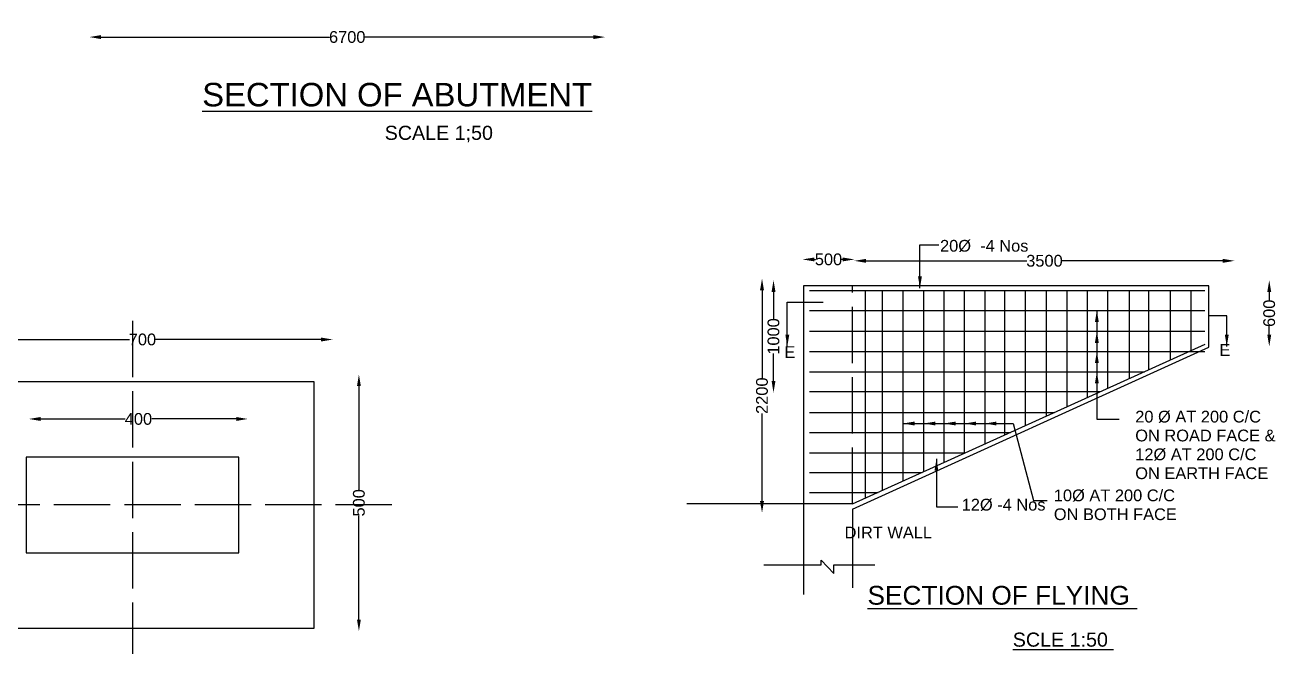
# Model space of a CAD drawing. Header units: millimetres. Extents: x 5124 to 2361568, y 2311 to 44333890.
# Drawn here: x 2356620 to 2359286, y 44330563 to 44331903 of the extents above; entities that cross this region are included whole.
import ezdxf

# ---------------------------------------------------------------- set-up
doc = ezdxf.new("R2010")
doc.units = ezdxf.units.MM
doc.header["$MEASUREMENT"] = 0
doc.linetypes.add('ACAD_ISO02W100', pattern=[15, 12, -3])
doc.layers.add('DRAWING', color=2, linetype='Continuous')
doc.layers.add('TEXT', color=7, linetype='Continuous')
doc.styles.get("Standard").update_dxf_attribs({"font": 'arial.ttf', "height": 25})
doc.dimstyles.get("Standard").update_dxf_attribs({"dimtxt": 25, "dimasz": 25, "dimexe": 0.18, "dimexo": 0.0625, "dimgap": 0.09, "dimtad": 0, "dimdec": 0, "dimzin": 0, "dimdsep": 46, "dimtxsty": 'Standard', "dimcen": 0.09, "dimse1": 1, "dimse2": 1, "dimadec": 0, "dimazin": 0, "dimtfac": 1, "dimtdec": 0, "dimtofl": 0, "dimtmove": 0, "dimatfit": 3, "dimfxl": 1, "dimtolj": 1, "dimtzin": 0, "dimarcsym": 0})

# ---------------------------------------------------------------- blocks, each defined once
blk = doc.blocks.new('*D152')
at = {"layer": 'Defpoints', "color": 0, "transparency": 16777216}
for p in [(2356756.8, 44331902.6), (2357855.4, 44331902.6), (2357855.4, 44331877)]:
    blk.add_point(p, dxfattribs=at)
at = {"layer": 'TEXT', "color": 0, "lineweight": -2, "transparency": 16777216}
for p, q in [((2356781.8, 44331877), (2357268.6, 44331877)), ((2357830.4, 44331877), (2357343.5, 44331877))]:
    blk.add_line(p, q, dxfattribs=at)
at = {"layer": 'TEXT', "color": 0, "transparency": 16777216}
for points in [[(2356781.8, 44331881.2), (2356781.8, 44331872.8), (2356756.8, 44331877)], [(2357830.4, 44331881.2), (2357830.4, 44331872.8), (2357855.4, 44331877)]]:
    blk.add_solid(points, dxfattribs=at)
at = {"layer": 'TEXT', "color": 0, "transparency": 16777216, "insert": (2357306.1, 44331877), "char_height": 25, "attachment_point": 5}
blk.add_mtext('\\A1;6700', dxfattribs=at)
blk = doc.blocks.new('*D176')
at = {"layer": 'Defpoints', "color": 0, "transparency": 16777216}
for p in [(2356464.4, 44331225.3), (2357275.5, 44331232.9), (2357275.5, 44331232.9)]:
    blk.add_point(p, dxfattribs=at)
at = {"layer": 'TEXT', "color": 0, "lineweight": -2, "transparency": 16777216}
for p, q in [((2356489.4, 44331232.9), (2356842.4, 44331232.9)), ((2357250.5, 44331232.9), (2356897.5, 44331232.9))]:
    blk.add_line(p, q, dxfattribs=at)
at = {"layer": 'TEXT', "color": 0, "transparency": 16777216}
for points in [[(2356489.4, 44331237), (2356489.4, 44331228.7), (2356464.4, 44331232.9)], [(2357250.5, 44331237), (2357250.5, 44331228.7), (2357275.5, 44331232.9)]]:
    blk.add_solid(points, dxfattribs=at)
at = {"layer": 'TEXT', "color": 0, "transparency": 16777216, "insert": (2356869.9, 44331232.9), "char_height": 25, "attachment_point": 5}
blk.add_mtext('\\A1;700', dxfattribs=at)
blk = doc.blocks.new('*D177')
at = {"layer": 'Defpoints', "color": 0, "transparency": 16777216}
for p in [(2356628.2, 44331068), (2357094.6, 44331063.7), (2357094.6, 44331063.7)]:
    blk.add_point(p, dxfattribs=at)
at = {"layer": 'TEXT', "color": 0, "lineweight": -2, "transparency": 16777216}
for p, q in [((2356653.2, 44331063.7), (2356833.2, 44331063.7)), ((2357069.6, 44331063.7), (2356889.6, 44331063.7))]:
    blk.add_line(p, q, dxfattribs=at)
at = {"layer": 'TEXT', "color": 0, "transparency": 16777216}
for points in [[(2356653.2, 44331067.9), (2356653.2, 44331059.5), (2356628.2, 44331063.7)], [(2357069.6, 44331067.9), (2357069.6, 44331059.5), (2357094.6, 44331063.7)]]:
    blk.add_solid(points, dxfattribs=at)
at = {"layer": 'TEXT', "color": 0, "transparency": 16777216, "insert": (2356861.4, 44331063.7), "char_height": 25, "attachment_point": 5}
blk.add_mtext('\\A1;400', dxfattribs=at)
blk = doc.blocks.new('*D179')
at = {"layer": 'Defpoints', "color": 0, "transparency": 16777216}
for p in [(2357327.5, 44331158.6), (2357331, 44330611.6), (2357331, 44330611.6)]:
    blk.add_point(p, dxfattribs=at)
at = {"layer": 'TEXT', "color": 0, "lineweight": -2, "transparency": 16777216}
for p, q in [((2357331, 44331133.6), (2357331, 44330912.7)), ((2357331, 44330636.6), (2357331, 44330857.4))]:
    blk.add_line(p, q, dxfattribs=at)
at = {"layer": 'TEXT', "color": 0, "transparency": 16777216}
for points in [[(2357326.9, 44331133.6), (2357335.2, 44331133.6), (2357331, 44331158.6)], [(2357326.9, 44330636.6), (2357335.2, 44330636.6), (2357331, 44330611.6)]]:
    blk.add_solid(points, dxfattribs=at)
at = {"layer": 'TEXT', "color": 0, "transparency": 16777216, "insert": (2357331, 44330885.1), "char_height": 25, "attachment_point": 5, "rotation": 90}
blk.add_mtext('\\A1;500', dxfattribs=at)
blk = doc.blocks.new('*D180')
at = {"layer": 'Defpoints', "color": 0, "transparency": 16777216}
for p in [(2358175, 44331362.8), (2358189.6, 44331362.8), (2358183.5, 44330863.8)]:
    blk.add_point(p, dxfattribs=at)
at = {"layer": 'TEXT', "color": 0, "lineweight": -2, "transparency": 16777216}
for p, q in [((2358189.6, 44331337.8), (2358189.6, 44331150.9)), ((2358189.6, 44330888.8), (2358189.6, 44331075.7))]:
    blk.add_line(p, q, dxfattribs=at)
at = {"layer": 'TEXT', "color": 0, "transparency": 16777216}
for points in [[(2358185.4, 44331337.8), (2358193.8, 44331337.8), (2358189.6, 44331362.8)], [(2358185.4, 44330888.8), (2358193.8, 44330888.8), (2358189.6, 44330863.8)]]:
    blk.add_solid(points, dxfattribs=at)
at = {"layer": 'TEXT', "color": 0, "transparency": 16777216, "insert": (2358189.6, 44331113.3), "char_height": 25, "attachment_point": 5, "rotation": 90}
blk.add_mtext('\\A1;2200', dxfattribs=at)
blk = doc.blocks.new('*D181')
at = {"layer": 'Defpoints', "color": 0, "transparency": 16777216}
for p in [(2358214.1, 44331359.2), (2358214.1, 44331359.2), (2358214.1, 44331119.7)]:
    blk.add_point(p, dxfattribs=at)
at = {"layer": 'TEXT', "color": 0, "lineweight": -2, "transparency": 16777216}
for p, q in [((2358214.1, 44331334.2), (2358214.1, 44331275.6)), ((2358214.1, 44331144.7), (2358214.1, 44331203.2))]:
    blk.add_line(p, q, dxfattribs=at)
at = {"layer": 'TEXT', "color": 0, "transparency": 16777216}
for points in [[(2358210, 44331334.2), (2358218.3, 44331334.2), (2358214.1, 44331359.2)], [(2358210, 44331144.7), (2358218.3, 44331144.7), (2358214.1, 44331119.7)]]:
    blk.add_solid(points, dxfattribs=at)
at = {"layer": 'TEXT', "color": 0, "transparency": 16777216, "insert": (2358214.1, 44331239.4), "char_height": 25, "attachment_point": 5, "rotation": 90}
blk.add_mtext('\\A1;1000', dxfattribs=at)
blk = doc.blocks.new('*D182')
at = {"layer": 'Defpoints', "color": 0, "transparency": 16777216}
for p in [(2358276, 44331404.5), (2358386.3, 44331403.5), (2358386.3, 44331403.5)]:
    blk.add_point(p, dxfattribs=at)
at = {"layer": 'TEXT', "color": 0, "lineweight": -2, "transparency": 16777216}
for p, q in [((2358301, 44331403.5), (2358303.5, 44331403.5)), ((2358361.3, 44331403.5), (2358358.8, 44331403.5))]:
    blk.add_line(p, q, dxfattribs=at)
at = {"layer": 'TEXT', "color": 0, "transparency": 16777216}
for points in [[(2358301, 44331407.6), (2358301, 44331399.3), (2358276, 44331403.5)], [(2358361.3, 44331407.6), (2358361.3, 44331399.3), (2358386.3, 44331403.5)]]:
    blk.add_solid(points, dxfattribs=at)
at = {"layer": 'TEXT', "color": 0, "transparency": 16777216, "insert": (2358331.2, 44331403.5), "char_height": 25, "attachment_point": 5}
blk.add_mtext('\\A1;500', dxfattribs=at)
blk = doc.blocks.new('*D183')
at = {"layer": 'Defpoints', "color": 0, "transparency": 16777216}
for p in [(2358386.3, 44331403.5), (2359196.1, 44331403.5), (2359196.1, 44331400.5)]:
    blk.add_point(p, dxfattribs=at)
at = {"layer": 'TEXT', "color": 0, "lineweight": -2, "transparency": 16777216}
for p, q in [((2358411.3, 44331400.5), (2358753.8, 44331400.5)), ((2359171.1, 44331400.5), (2358828.6, 44331400.5))]:
    blk.add_line(p, q, dxfattribs=at)
at = {"layer": 'TEXT', "color": 0, "transparency": 16777216}
for points in [[(2358411.3, 44331404.7), (2358411.3, 44331396.3), (2358386.3, 44331400.5)], [(2359171.1, 44331404.7), (2359171.1, 44331396.3), (2359196.1, 44331400.5)]]:
    blk.add_solid(points, dxfattribs=at)
at = {"layer": 'TEXT', "color": 0, "transparency": 16777216, "insert": (2358791.2, 44331400.5), "char_height": 25, "attachment_point": 5}
blk.add_mtext('\\A1;3500', dxfattribs=at)
blk = doc.blocks.new('*D184')
at = {"layer": 'Defpoints', "color": 0, "transparency": 16777216}
for p in [(2359265.5, 44331359.2), (2359265.5, 44331218.2), (2359270, 44331218.2)]:
    blk.add_point(p, dxfattribs=at)
at = {"layer": 'TEXT', "color": 0, "lineweight": -2, "transparency": 16777216}
for p, q in [((2359270, 44331334.2), (2359270, 44331316.4)), ((2359270, 44331243.2), (2359270, 44331261))]:
    blk.add_line(p, q, dxfattribs=at)
at = {"layer": 'TEXT', "color": 0, "transparency": 16777216}
for points in [[(2359265.9, 44331334.2), (2359274.2, 44331334.2), (2359270, 44331359.2)], [(2359265.9, 44331243.2), (2359274.2, 44331243.2), (2359270, 44331218.2)]]:
    blk.add_solid(points, dxfattribs=at)
at = {"layer": 'TEXT', "color": 0, "transparency": 16777216, "insert": (2359270, 44331288.7), "char_height": 25, "attachment_point": 5, "rotation": 90}
blk.add_mtext('\\A1;600', dxfattribs=at)

msp = doc.modelspace()

# ---------------------------------------------------------------- linework, layer by layer
at = {"layer": 'DRAWING', "color": 0}
for points in [[(2359141.1, 44331216.7), (2359141.1, 44331347.2), (2358277.9, 44331347.2), (2358277.9, 44330690)], [(2358290.5, 44331337.5), (2359132.9, 44331337.5)], [(2358409.4, 44331337.5), (2358409.4, 44330895)], [(2358445.3, 44331337.5), (2358445.3, 44330911.2)], [(2358489.6, 44331337.5), (2358489.6, 44330931.2)], [(2358533.8, 44331337.5), (2358533.8, 44330951.3)], [(2358576.9, 44331337.5), (2358576.9, 44330970.8)], [(2358620.1, 44331337.5), (2358620.1, 44330990.3)], [(2358664, 44331337.5), (2358664, 44331010.2)], [(2358706.3, 44331337.5), (2358706.3, 44331029.4)], [(2358749.8, 44331337.5), (2358749.8, 44331049.1)], [(2358794.9, 44331337.5), (2358794.9, 44331069.5)], [(2358839.1, 44331337.5), (2358839.1, 44331089.5)], [(2358882.3, 44331337.5), (2358882.3, 44331109.1)], [(2358925.5, 44331337.5), (2358925.5, 44331128.6)], [(2358971.6, 44331337.5), (2358971.6, 44331149.5)], [(2359012.8, 44331337.5), (2359012.8, 44331168.2)], [(2359058.9, 44331337.5), (2359058.9, 44331189)], [(2359103.2, 44331337.5), (2359103.2, 44331209.1)], [(2358290.5, 44331295), (2359132.9, 44331295)], [(2358290.5, 44331250.8), (2359132.9, 44331250.8)], [(2358382.5, 44330882.8), (2359133.2, 44331222.7)], [(2358382.5, 44330871.8), (2359141.1, 44331216.7)], [(2358290.5, 44331207.6), (2359132.9, 44331207.6)], [(2358290.5, 44331164.3), (2359004.2, 44331164.3)], [(2358290.5, 44331121.9), (2358910.6, 44331121.9)], [(2358290.5, 44331077.7), (2358812.9, 44331077.7)], [(2358290.5, 44331035.2), (2358719.2, 44331035.2)], [(2358290.5, 44330991.3), (2358622.1, 44330991.3)], [(2358290.5, 44330949.8), (2358530.5, 44330949.8)], [(2358290.5, 44330907.3), (2358436.7, 44330907.3)], [(2358767.6, 44330890.1), (2358796.8, 44330890.1)], [(2358382.5, 44330882.8), (2358029.6, 44330882.8)], [(2358382.5, 44330871.8), (2358382.5, 44330704.1)], [(2358193.2, 44330753.1), (2358315.8, 44330753.1), (2358315.8, 44330763), (2358342.6, 44330734.6), (2358342.6, 44330753.1), (2358430, 44330753.1)]]:
    msp.add_lwpolyline(points, dxfattribs=at)
at = {"layer": 'DRAWING', "color": 0, "linetype": 'ACAD_ISO02W100', "ltscale": 10}
for points in [[(2358382.5, 44330882.8), (2358382.5, 44331347.2)], [(2356848.6, 44331272.6), (2356848.6, 44330563.3)], [(2357401.4, 44330880.5), (2356355.3, 44330880.5)]]:
    msp.add_lwpolyline(points, dxfattribs=at)
at = {"layer": 'DRAWING', "color": 0}
for points in [[(2356461.8, 44330618.2), (2357235.4, 44330618.2), (2357235.4, 44331142.7), (2356461.8, 44331142.7)], [(2356622, 44330778.4), (2357075.2, 44330778.4), (2357075.2, 44330982.5), (2356622, 44330982.5)]]:
    msp.add_lwpolyline(points, close=True, dxfattribs=at)

# ---------------------------------------------------------------- texts
at = {"layer": 'TEXT', "color": 0}
for s, height, p in [('%%USECTION OF ABUTMENT', 50, (2356997.2, 44331729.4)), ('SCALE 1;50', 30, (2357385.9, 44331658.1)), ('20Ø  -4 Nos ', 25, (2358568.8, 44331420)), ('E', 25, (2358237.2, 44331193.7)), ('E', 25, (2359163.9, 44331198.1)), ('20 Ø AT 200 C/C', 25, (2358984.6, 44331056.2)), ('ON ROAD FACE & ', 25, (2358984.6, 44331016)), ('12Ø AT 200 C/C ', 25, (2358984.6, 44330975.9)), ('ON EARTH FACE ', 25, (2358984.6, 44330935.7)), ('12Ø -4 Nos ', 25, (2358614.9, 44330868.7)), ('10Ø AT 200 C/C ', 25, (2358811.2, 44330888.5)), ('ON BOTH FACE', 25, (2358811.2, 44330848.3)), ('DIRT WALL ', 25, (2358365.5, 44330809.4)), ('%%USECTION OF FLYING ', 40, (2358414.3, 44330668.2)), ('%%USCLE 1:50 ', 30, (2358723.7, 44330578.8))]:
    msp.add_text(s, height=height, dxfattribs=at).set_placement(p)

# ---------------------------------------------------------------- dimensions: what is measured, and where the dimension line sits
dim = msp.add_linear_dim(base=(2357855.4, 44331877), p1=(2356756.8, 44331902.6), p2=(2357855.4, 44331902.6), text='6700', dimstyle='Standard', dxfattribs=at)
dim.commit()
dim.dimension.update_dxf_attribs({"geometry": '*D152', "text_midpoint": (2357306.1, 44331877), "dimtype": 160})
for base, p1, p2, text, picture, middle in [((2358386.3, 44331403.5), (2358276, 44331404.5), (2358386.3, 44331403.5), '500', '*D182', (2358331.2, 44331403.5)), ((2359196.1, 44331400.5), (2358386.3, 44331403.5), (2359196.1, 44331403.5), '3500', '*D183', (2358791.2, 44331400.5)), ((2357275.5, 44331232.9), (2356464.4, 44331225.3), (2357275.5, 44331232.9), '700', '*D176', (2356869.9, 44331232.9)), ((2357094.6, 44331063.7), (2356628.2, 44331068), (2357094.6, 44331063.7), '400', '*D177', (2356861.4, 44331063.7))]:
    dim = msp.add_linear_dim(base=base, p1=p1, p2=p2, text=text, dimstyle='Standard', dxfattribs=at)
    dim.commit()
    dim.dimension.update_dxf_attribs({"geometry": picture, "text_midpoint": middle})
for base, p1, p2, text, picture, middle in [((2358189.6, 44331362.8), (2358183.5, 44330863.8), (2358175, 44331362.8), '2200', '*D180', (2358189.6, 44331113.3)), ((2358214.1, 44331359.2), (2358214.1, 44331119.7), (2358214.1, 44331359.2), '1000', '*D181', (2358214.1, 44331239.4)), ((2359270, 44331218.2), (2359265.5, 44331359.2), (2359265.5, 44331218.2), '600', '*D184', (2359270, 44331288.7)), ((2357331, 44330611.6), (2357327.5, 44331158.6), (2357331, 44330611.6), '500', '*D179', (2357331, 44330885.1))]:
    dim = msp.add_linear_dim(base=base, p1=p1, p2=p2, angle=90, text=text, dimstyle='Standard', dxfattribs=at)
    dim.commit()
    dim.dimension.update_dxf_attribs({"geometry": picture, "text_midpoint": middle})

# ---------------------------------------------------------------- leaders
at = {"layer": 'DRAWING', "color": 0}
for points in [[(2358902.8, 44331295), (2358902.8, 44331063), (2358950.2, 44331063)], [(2358902.8, 44331250.8), (2358902.8, 44331164.3)], [(2358902.8, 44331207.6), (2358902.8, 44331138.5)], [(2358902.8, 44331164.3), (2358902.8, 44331096.7)], [(2358489.6, 44331054), (2358724.8, 44331054), (2358767.6, 44330890.1)], [(2358533.8, 44331054), (2358620.1, 44331054)], [(2358577, 44331054), (2358664, 44331054)], [(2358620.5, 44331054), (2358706.3, 44331054)], [(2358664, 44331054), (2358724.8, 44331054)]]:
    msp.add_leader(points, dimstyle='Standard', override={"dimgap": 0.09, "dimtad": 0}, dxfattribs=at)
at = {"layer": 'TEXT', "color": 0}
for points in [[(2358526, 44331342.3), (2358526, 44331434.8), (2358566.3, 44331434.8)], [(2358243.5, 44331218), (2358243.5, 44331312.4), (2358319.7, 44331312.4)], [(2359179.6, 44331218.2), (2359179.6, 44331283.7), (2359140.2, 44331283.7)], [(2358561.1, 44330978.6), (2358561.1, 44330876.6), (2358606.9, 44330876.6)]]:
    msp.add_leader(points, dimstyle='Standard', override={"dimgap": 0.09, "dimtad": 0}, dxfattribs=at)

doc.saveas('drawing.dxf')
